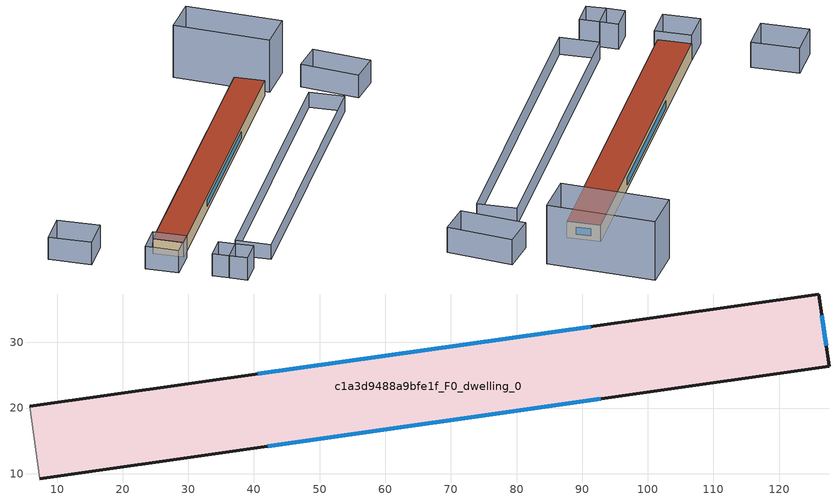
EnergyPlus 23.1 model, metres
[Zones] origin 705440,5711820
c1a3d9488a9bfe1f_F0_dwelling_0
 floor ground (EU_floor_Construction): 126.05,37.33 127.61,26.33 7.32,9.23 5.8,20.28 z0
 wall outside (EU_wall_Construction): 7.32,9.23 127.61,26.33 126.05,37.33 5.8,20.28 z0:6
 wall adiabatic (EU_wall_Construction): 5.8,20.28 7.32,9.23 z0:6
 window (EU_Window_Construction): 91.29,32.4 40.55,25.2 / 127.16,29.51 126.5,34.15 / 42.09,14.18 92.84,21.39 z1.73:4.27
 roof outside (EU_roof_Construction): 127.61,26.33 126.05,37.33 5.8,20.28 7.32,9.23 z6
shading: -0.51,-11.19 8.42,-9.93 / 8.42,-9.93 9.36,-16.56 / 9.36,-16.56 0.43,-17.83 / 0.43,-17.83 -0.51,-11.19 / 7.57,-3.9 8.42,-9.93 / 8.42,-9.93 -0.52,-11.2 / -0.52,-11.2 -1.37,-5.16 / -1.37,-5.16 7.57,-3.9 / -3.67,6.61 -5.34,18.74 / -5.34,18.74 5.8,20.28 / 5.8,20.28 7.47,8.15 / 7.47,8.15 -3.67,6.61 / -11.72,53.15 0.99,54.85 / 0.99,54.85 3.08,39.16 / 3.08,39.16 -9.63,37.47 / -9.63,37.47 -11.72,53.15 / 138.61,-5.1 138.4,16.85 / 138.4,16.85 150.1,16.97 / 150.1,16.97 150.31,-4.99 / 150.31,-4.99 138.61,-5.1 z0:9; 142.7,62.43 145.44,26.69 / 145.44,26.69 130.68,25.56 / 130.68,25.56 127.94,61.29 / 127.94,61.29 142.7,62.43 z0:21; 15.63,-7.11 125.56,8.81 / 125.56,8.81 127.44,-4.13 / 127.44,-4.13 17.51,-20.06 / 17.51,-20.06 15.63,-7.11 z0:6
[Building]
EU S2 Campaign: North Axis=0; Terrain=City; Solar Distribution=FullExterior
[Site:Location]
London: Latitude=51.5; Longitude=-0.5; Time Zone=0; Elevation=25
[SizingPeriod:WeatherFileDays]
AnnualSizingPeriod: Begin Month=1; Begin Day of Month=1; End Month=12; End Day of Month=31; Day of Week for Start Day=Monday; Use Weather File Daylight Saving Period=No; Use Weather File Rain and Snow Indicators=No
[MATERIAL]
EU_InternalMass_Material: Roughness=MediumRough; Thickness=0.1; Conductivity=1; Density=1800; Specific Heat=900; Thermal Absorptance=0.9; Solar Absorptance=0.7; Visible Absorptance=0.7
[MATERIAL:NOMASS] Roughness=MediumRough; Thermal Absorptance=0.9; Solar Absorptance=0.7; Visible Absorptance=0.7
Name | Thermal Resistance
EU_wall_NoMass | 0.724719
EU_roof_NoMass | 2.98947
EU_floor_NoMass | 2.39157
[WINDOWMATERIAL:SIMPLEGLAZINGSYSTEM]
EU_Window_SimpleGlazing: UFactor=2.63425; Solar Heat Gain Coefficient=0.76; Visible Transmittance=0.76
[CONSTRUCTION]
EU_wall_Construction: EU_wall_NoMass
EU_roof_Construction: EU_roof_NoMass
EU_floor_Construction: EU_floor_NoMass
EU_InternalMass_Construction: EU_InternalMass_Material
EU_Window_Construction: EU_Window_SimpleGlazing
[ZONE]
c1a3d9488a9bfe1f_F0_dwelling_0: Type=1; Multiplier=1; Ceiling Height=autocalculate; Volume=8109.1; Floor Area=autocalculate; Part of Total Floor Area=Yes
[INTERNALMASS]
c1a3d9488a9bfe1f_F0_dwelling_0_EU_InternalMass: Construction=EU_InternalMass_Construction; Zone or ZoneList=c1a3d9488a9bfe1f_F0_dwelling_0; Surface Area=1351.52
[OTHEREQUIPMENT]
EU_Step8_InternalGain_c1a3d9488a9bfe1f_F0_dwelling_0_f000: Fuel Type=Electricity; Zone or ZoneList or Space or SpaceList=c1a3d9488a9bfe1f_F0_dwelling_0; Schedule=EU_Step8_GainSchedule_c1a3d9488a9bfe1f_F0_dwelling_0_f000; Design Level Calculation Method=Watts/Area; Power per Zone Floor Area=1; Fraction Latent=0; Fraction Radiant=0; Fraction Lost=0; Carbon Dioxide Generation Rate=0; EndUse Subcategory=EU_Step8_InternalGains
[ZONEVENTILATION:DESIGNFLOWRATE]
EU_ConstantAir_c1a3d9488a9bfe1f_F0_dwelling_0: Zone or ZoneList or Space or SpaceList=c1a3d9488a9bfe1f_F0_dwelling_0; Schedule=EU_AlwaysOn; Design Flow Rate Calculation Method=AirChanges/Hour; Air Changes per Hour=0.418135; Ventilation Type=Natural; Fan Pressure Rise=0; Fan Total Efficiency=1; Constant Term Coefficient=1; Temperature Term Coefficient=0; Velocity Term Coefficient=0; Velocity Squared Term Coefficient=0; Minimum Indoor Temperature=-100; Maximum Indoor Temperature=100; Delta Temperature=-100; Minimum Outdoor Temperature=-100; Maximum Outdoor Temperature=100; Maximum Wind Speed=40
[HVACTEMPLATE:THERMOSTAT]
EU_HeatOnly_c1a3d9488a9bfe1f_F0_dwelling_0: Constant Heating Setpoint=20; Constant Cooling Setpoint=50
[HVACTEMPLATE:ZONE:IDEALLOADSAIRSYSTEM]
c1a3d9488a9bfe1f_F0_dwelling_0: Template Thermostat=EU_HeatOnly_c1a3d9488a9bfe1f_F0_dwelling_0; System Availability Schedule=EU_AlwaysOn; Maximum Heating Supply Air Temperature=50; Minimum Cooling Supply Air Temperature=13; Maximum Heating Supply Air Humidity Ratio=0.0156; Minimum Cooling Supply Air Humidity Ratio=0.0077; Heating Limit=NoLimit; Cooling Limit=NoLimit; Heating Availability Schedule=EU_AlwaysOn; Cooling Availability Schedule=EU_CoolingOff; Dehumidification Control Type=ConstantSensibleHeatRatio; Cooling Sensible Heat Ratio=0.7; Dehumidification Setpoint=60; Humidification Control Type=None; Humidification Setpoint=30; Outdoor Air Method=None; Outdoor Air Flow Rate per Person=0.00944; Outdoor Air Flow Rate per Zone Floor Area=0; Outdoor Air Flow Rate per Zone=0; Demand Controlled Ventilation Type=None; Outdoor Air Economizer Type=NoEconomizer; Heat Recovery Type=None; Sensible Heat Recovery Effectiveness=0.7; Latent Heat Recovery Effectiveness=0.65
[SIZING:ZONE]
c1a3d9488a9bfe1f_F0_dwelling_0: Zone Cooling Design Supply Air Temperature Input Method=SupplyAirTemperature; Zone Cooling Design Supply Air Temperature=13; Zone Heating Design Supply Air Temperature Input Method=SupplyAirTemperature; Zone Heating Design Supply Air Temperature=50; Zone Cooling Design Supply Air Humidity Ratio=0.008; Zone Heating Design Supply Air Humidity Ratio=0.008; Cooling Design Air Flow Method=DesignDay; Cooling Design Air Flow Rate=0; Cooling Minimum Air Flow per Zone Floor Area=0.000762; Cooling Minimum Air Flow=0; Cooling Minimum Air Flow Fraction=0.2; Heating Design Air Flow Method=DesignDay; Heating Design Air Flow Rate=0; Heating Maximum Air Flow per Zone Floor Area=0.002032; Heating Maximum Air Flow=0.141576; Heating Maximum Air Flow Fraction=0.3; Account for Dedicated Outdoor Air System=No; Dedicated Outdoor Air System Control Strategy=NeutralSupplyAir; Dedicated Outdoor Air Low Setpoint Temperature for Design=autosize; Dedicated Outdoor Air High Setpoint Temperature for Design=autosize; Zone Load Sizing Method=Sensible Load Only No Latent Load; Zone Latent Cooling Design Supply Air Humidity Ratio Input Method=HumidityRatioDifference; Zone Cooling Design Supply Air Humidity Ratio Difference=0.005; Zone Latent Heating Design Supply Air Humidity Ratio Input Method=HumidityRatioDifference; Zone Humidification Design Supply Air Humidity Ratio Difference=0.005
[SCHEDULE:CONSTANT]
Name | Hourly Value
EU_AlwaysOn | 1
EU_CoolingOff | 0
[SCHEDULE:FILE]
EU_Step8_GainSchedule_c1a3d9488a9bfe1f_F0_dwelling_0_f000: File=../../schedules/c1a3d9488a9bfe1f/c1a3d9488a9bfe1f_F0_dwelling_0_f000_gain.csv; Column Number=1; Rows to Skip at Top=0; Number of Hours of Data=8760; Column Separator=Comma; Interpolate to Timestep=No; Minutes per Item=60; Adjust Schedule for Daylight Savings=Yes
